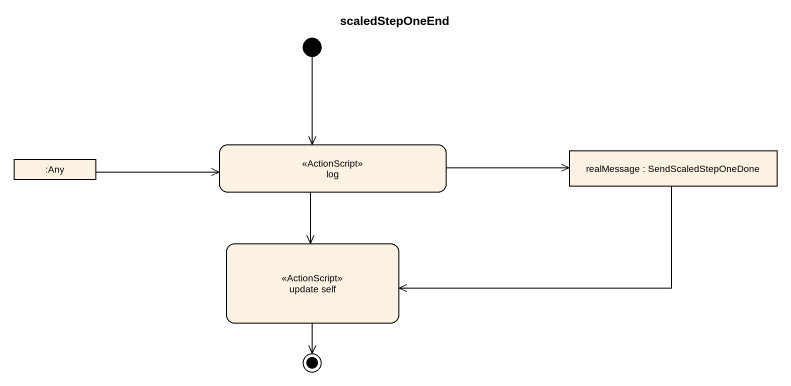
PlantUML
@startuml
title scaledStepOneEnd
hide empty description
state log <<ActionScript>>
state "realMessage : SendScaledStepOneDone" as realMessage <<object>>
state ":Any" as Any <<object>>
state "update self" as update_self <<ActionScript>>
[*] --> log
log -right-> realMessage
log --> update_self
realMessage -left-> update_self
Any -right-> log
update_self --> [*]
@enduml
